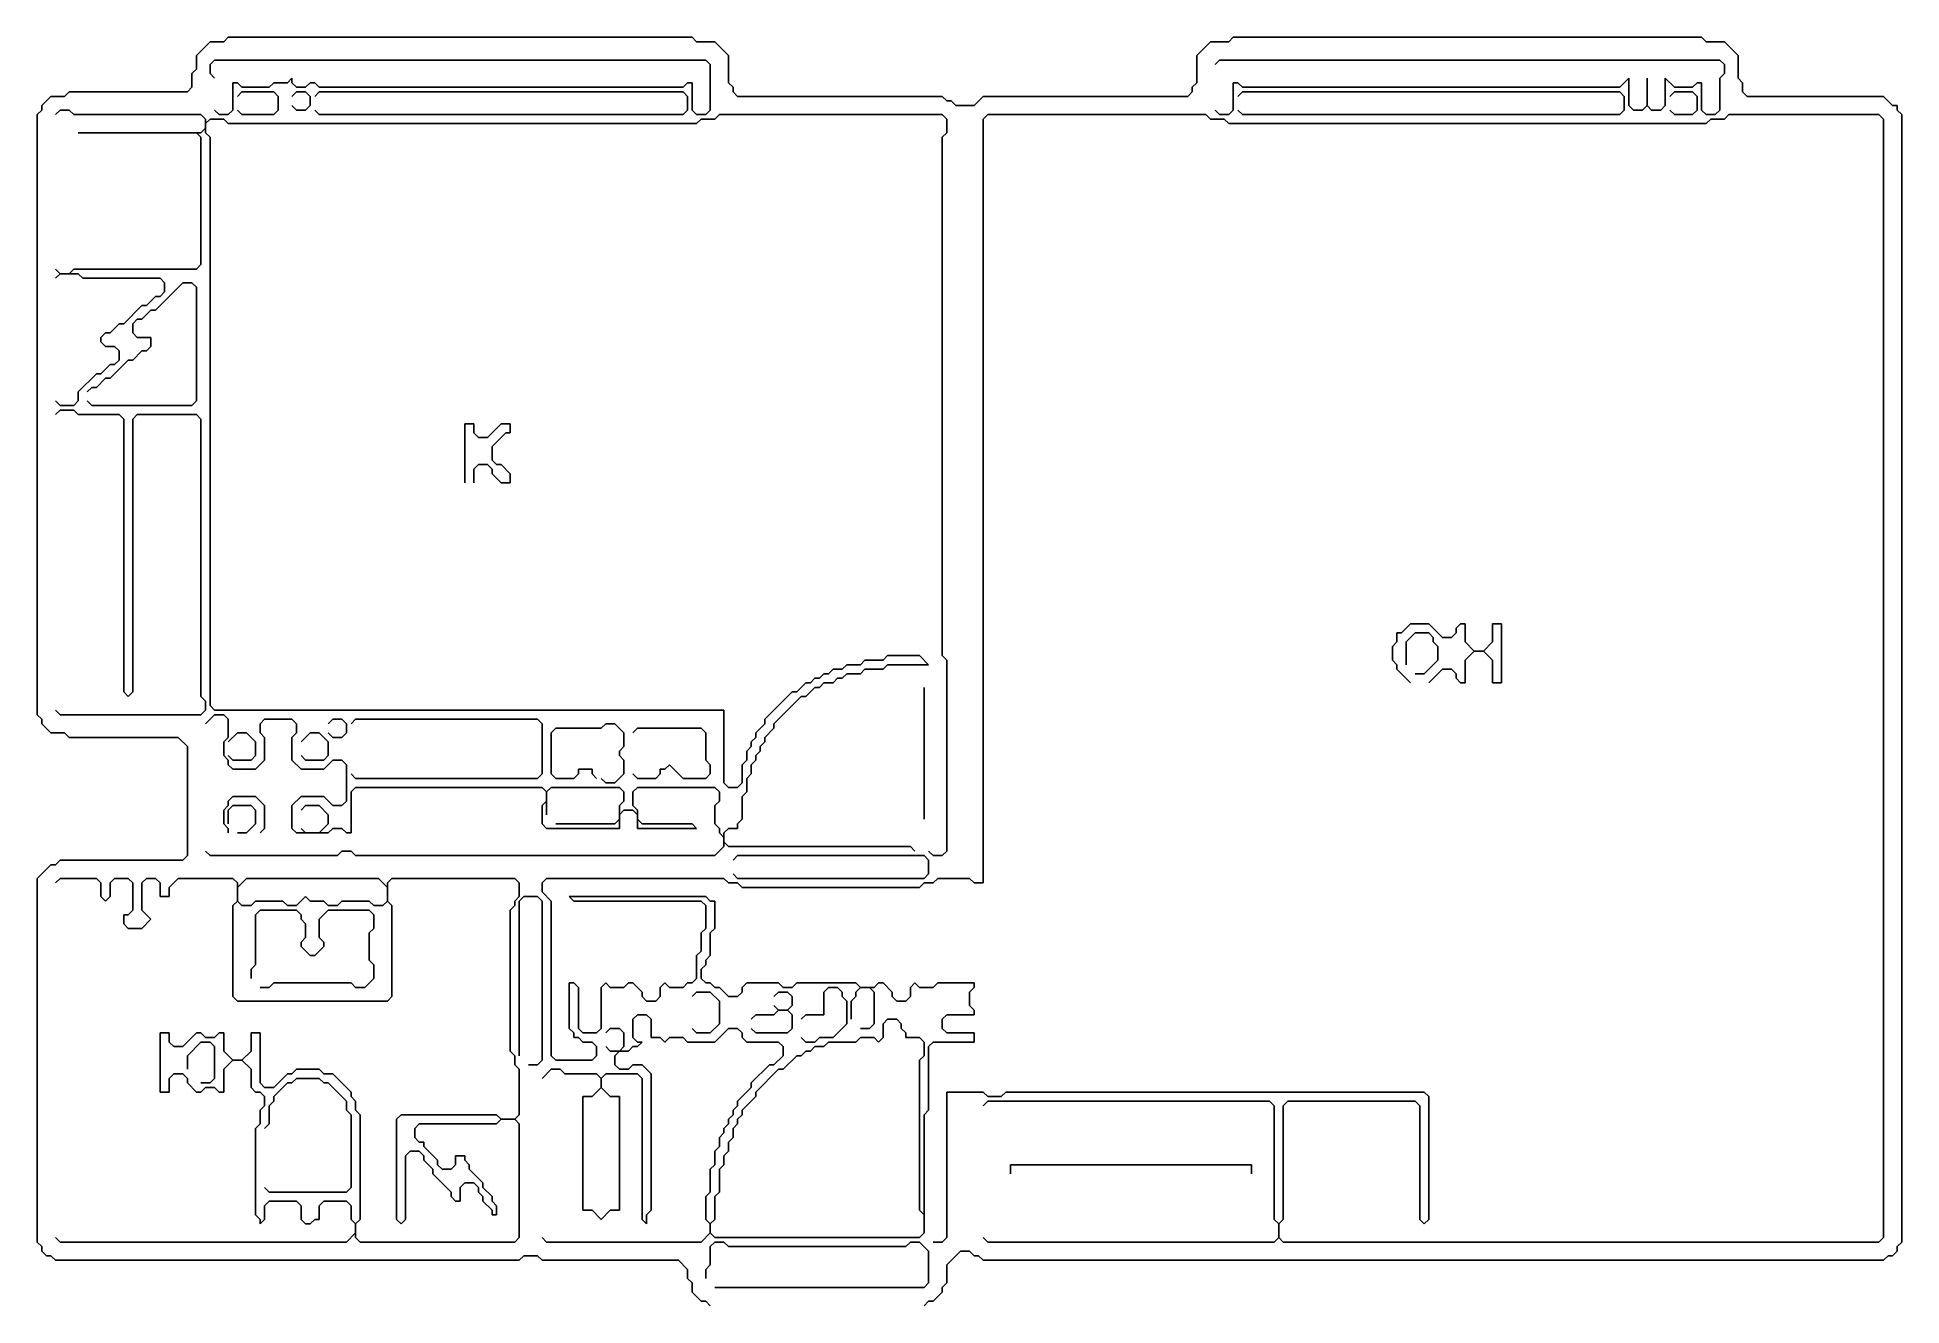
# Model space of a CAD drawing. Header units: metres. Extents: x 95 to 505, y 111 to 390.
import ezdxf

# ---------------------------------------------------------------- set-up
doc = ezdxf.new("R2010")
doc.units = ezdxf.units.M

msp = doc.modelspace()

# ---------------------------------------------------------------- linework, layer by layer
for p, q in [((136, 389), (137, 390)), ((137, 390), (239, 390)), ((239, 390), (240, 389)), ((357, 389), (358, 390)), ((358, 390), (461, 390)), ((461, 390), (462, 389)), ((130, 386), (133, 389)), ((130, 383), (130, 386)), ((133, 389), (136, 389)), ((240, 389), (244, 389)), ((244, 389), (247, 386)), ((247, 386), (247, 380)), ((350, 386), (353, 389)), ((350, 380), (350, 386)), ((353, 389), (357, 389)), ((462, 389), (466, 389)), ((466, 389), (469, 386)), ((469, 386), (469, 381)), ((129, 382), (130, 383)), ((129, 379), (129, 382)), ((134, 385), (133, 384)), ((133, 384), (133, 382)), ((133, 382), (134, 381)), ((242, 385), (134, 385)), ((243, 384), (242, 385)), ((243, 374), (243, 384)), ((355, 385), (354, 384)), ((465, 385), (355, 385)), ((466, 384), (465, 385)), ((465, 381), (466, 382)), ((466, 382), (466, 384)), ((101, 377), (102, 378)), ((102, 378), (128, 378)), ((128, 378), (129, 379)), ((138, 374), (138, 380)), ((138, 380), (139, 380)), ((139, 380), (140, 379)), ((140, 378), (139, 377)), ((140, 379), (146, 379)), ((147, 378), (140, 378)), ((146, 379), (147, 380)), ((147, 380), (150, 380)), ((148, 377), (147, 378)), ((150, 380), (151, 381)), ((151, 381), (151, 380)), ((151, 380), (152, 379)), ((152, 378), (151, 377)), ((152, 379), (154, 379)), ((154, 378), (152, 378)), ((154, 379), (155, 380)), ((155, 377), (154, 378)), ((155, 380), (156, 380)), ((156, 380), (157, 379)), ((157, 378), (156, 377)), ((157, 379), (237, 379)), ((237, 378), (157, 378)), ((237, 379), (238, 380)), ((238, 377), (237, 378)), ((238, 380), (239, 380)), ((239, 380), (239, 374)), ((247, 380), (248, 379)), ((248, 379), (248, 378)), ((248, 378), (249, 377)), ((348, 377), (349, 378)), ((349, 379), (350, 380)), ((349, 378), (349, 379)), ((358, 374), (358, 380)), ((358, 380), (359, 380)), ((359, 380), (360, 379)), ((360, 378), (359, 377)), ((360, 379), (443, 379)), ((443, 378), (360, 378)), ((443, 379), (445, 381)), ((444, 377), (443, 378)), ((445, 381), (445, 375)), ((449, 375), (449, 381)), ((449, 381), (449, 375)), ((453, 375), (453, 381)), ((453, 381), (455, 379)), ((455, 378), (454, 377)), ((455, 379), (459, 379)), ((459, 378), (455, 378)), ((459, 379), (460, 380)), ((460, 377), (459, 378)), ((460, 380), (461, 380)), ((461, 380), (461, 374)), ((465, 374), (465, 381)), ((469, 381), (470, 380)), ((470, 380), (470, 378)), ((470, 378), (471, 377)), ((95, 373), (96, 374)), ((96, 375), (98, 377)), ((96, 374), (96, 375)), ((98, 377), (101, 377)), ((100, 374), (99, 373)), ((102, 374), (100, 374)), ((103, 373), (102, 374)), ((134, 374), (135, 373)), ((137, 373), (138, 374)), ((139, 374), (140, 373)), ((147, 373), (148, 374)), ((148, 374), (148, 377)), ((151, 375), (152, 374)), ((152, 374), (154, 374)), ((154, 374), (155, 375)), ((155, 375), (155, 377)), ((156, 374), (157, 373)), ((237, 373), (238, 374)), ((238, 374), (238, 377)), ((239, 374), (240, 373)), ((242, 373), (243, 374)), ((249, 377), (294, 377)), ((294, 377), (295, 376)), ((295, 376), (296, 376)), ((296, 376), (297, 375)), ((297, 375), (301, 375)), ((301, 375), (303, 377)), ((303, 377), (348, 377)), ((354, 374), (355, 373)), ((357, 373), (358, 374)), ((359, 374), (360, 373)), ((443, 373), (444, 374)), ((444, 374), (444, 377)), ((445, 375), (446, 374)), ((446, 374), (448, 374)), ((448, 374), (449, 375)), ((449, 375), (450, 374)), ((450, 374), (452, 374)), ((452, 374), (453, 375)), ((454, 374), (455, 373)), ((459, 373), (460, 374)), ((460, 374), (460, 377)), ((461, 374), (462, 373)), ((464, 373), (465, 374)), ((471, 377), (501, 377)), ((501, 377), (503, 375)), ((503, 375), (504, 375)), ((504, 375), (504, 374)), ((504, 374), (505, 373)), ((95, 241), (95, 373)), ((131, 373), (103, 373)), ((130, 369), (104, 369)), ((104, 369), (131, 369)), ((131, 368), (130, 369)), ((132, 372), (131, 373)), ((131, 369), (132, 370)), ((132, 370), (132, 372)), ((133, 372), (132, 371)), ((132, 371), (132, 369)), ((132, 369), (133, 368)), ((136, 372), (133, 372)), ((135, 373), (137, 373)), ((137, 371), (136, 372)), ((240, 371), (137, 371)), ((140, 373), (147, 373)), ((157, 373), (237, 373)), ((240, 373), (242, 373)), ((241, 372), (240, 371)), ((244, 372), (241, 372)), ((245, 373), (244, 372)), ((294, 373), (245, 373)), ((295, 372), (294, 373)), ((294, 368), (295, 369)), ((295, 369), (295, 372)), ((304, 373), (303, 372)), ((303, 372), (303, 204)), ((352, 373), (304, 373)), ((353, 372), (352, 373)), ((356, 372), (353, 372)), ((355, 373), (357, 373)), ((357, 371), (356, 372)), ((462, 371), (357, 371)), ((360, 373), (443, 373)), ((455, 373), (459, 373)), ((462, 373), (464, 373)), ((463, 372), (462, 371)), ((466, 372), (463, 372)), ((467, 373), (466, 372)), ((500, 373), (467, 373)), ((501, 372), (500, 373)), ((501, 126), (501, 372)), ((505, 373), (505, 125)), ((131, 340), (131, 368)), ((133, 368), (133, 243)), ((294, 254), (294, 368)), ((99, 339), (100, 338)), ((100, 338), (99, 337)), ((100, 338), (102, 338)), ((104, 338), (100, 338)), ((102, 338), (103, 339)), ((103, 339), (130, 339)), ((105, 337), (104, 338)), ((122, 337), (105, 337)), ((123, 336), (122, 337)), ((130, 339), (131, 340)), ((119, 331), (121, 333)), ((127, 336), (121, 330)), ((121, 333), (122, 333)), ((122, 333), (123, 334)), ((123, 334), (123, 336)), ((129, 336), (127, 336)), ((130, 335), (129, 336)), ((130, 310), (130, 335)), ((114, 327), (118, 331)), ((117, 328), (116, 327)), ((118, 328), (117, 328)), ((118, 331), (119, 331)), ((120, 330), (118, 328)), ((121, 330), (120, 330)), ((109, 324), (110, 325)), ((109, 323), (109, 324)), ((110, 325), (111, 325)), ((111, 325), (113, 327)), ((113, 327), (114, 327)), ((116, 327), (116, 325)), ((116, 325), (117, 324)), ((117, 324), (120, 324)), ((120, 324), (120, 322)), ((110, 322), (109, 323)), ((112, 322), (110, 322)), ((113, 321), (112, 322)), ((113, 319), (113, 321)), ((118, 321), (116, 319)), ((119, 321), (118, 321)), ((120, 322), (119, 321)), ((104, 312), (108, 316)), ((108, 316), (109, 316)), ((109, 316), (111, 318)), ((115, 319), (111, 315)), ((111, 318), (112, 318)), ((112, 318), (113, 319)), ((116, 319), (115, 319)), ((104, 310), (104, 312)), ((107, 313), (106, 312)), ((108, 313), (107, 313)), ((110, 315), (108, 313)), ((111, 315), (110, 315)), ((99, 310), (100, 309)), ((100, 308), (99, 307)), ((100, 309), (103, 309)), ((103, 308), (100, 308)), ((103, 309), (104, 310)), ((104, 307), (103, 308)), ((106, 310), (107, 309)), ((107, 309), (129, 309)), ((129, 309), (130, 310)), ((113, 307), (104, 307)), ((114, 306), (113, 307)), ((114, 246), (114, 306)), ((117, 307), (116, 306)), ((116, 306), (116, 246)), ((130, 307), (117, 307)), ((131, 306), (130, 307)), ((131, 245), (131, 306)), ((189, 292), (189, 305)), ((189, 305), (191, 305)), ((191, 305), (191, 303)), ((194, 302), (197, 305)), ((197, 305), (199, 305)), ((199, 305), (199, 303)), ((191, 303), (192, 302)), ((192, 302), (194, 302)), ((198, 303), (195, 300)), ((195, 300), (195, 297)), ((199, 303), (198, 303)), ((192, 296), (191, 295)), ((194, 296), (192, 296)), ((195, 295), (194, 296)), ((195, 297), (196, 296)), ((196, 296), (197, 296)), ((197, 296), (199, 294)), ((191, 295), (191, 292)), ((195, 294), (195, 295)), ((197, 292), (195, 294)), ((199, 292), (197, 292)), ((199, 294), (199, 292)), ((394, 257), (394, 259)), ((394, 259), (395, 259)), ((395, 259), (397, 261)), ((398, 259), (396, 257)), ((397, 261), (401, 261)), ((401, 259), (398, 259)), ((401, 261), (404, 258)), ((402, 258), (401, 259)), ((406, 258), (407, 259)), ((407, 260), (408, 261)), ((407, 259), (407, 260)), ((408, 261), (409, 261)), ((409, 261), (409, 257)), ((415, 257), (415, 261)), ((415, 261), (417, 261)), ((417, 261), (417, 248)), ((393, 256), (394, 257)), ((393, 253), (393, 256)), ((396, 257), (396, 252)), ((402, 257), (402, 258)), ((403, 256), (402, 257)), ((403, 253), (403, 256)), ((404, 258), (406, 258)), ((409, 257), (411, 255)), ((411, 255), (409, 253)), ((411, 255), (413, 255)), ((413, 255), (411, 255)), ((413, 255), (415, 257)), ((415, 253), (413, 255)), ((269, 250), (270, 251)), ((270, 251), (272, 251)), ((272, 251), (273, 252)), ((273, 252), (276, 252)), ((276, 252), (277, 253)), ((277, 251), (276, 250)), ((277, 253), (281, 253)), ((281, 251), (277, 251)), ((281, 253), (282, 254)), ((282, 252), (281, 251)), ((282, 254), (289, 254)), ((291, 252), (282, 252)), ((289, 254), (291, 252)), ((295, 253), (294, 254)), ((295, 211), (295, 253)), ((394, 252), (393, 253)), ((394, 251), (394, 252)), ((397, 248), (394, 251)), ((400, 250), (403, 253)), ((404, 251), (401, 248)), ((406, 251), (404, 251)), ((407, 250), (406, 251)), ((409, 253), (409, 248)), ((415, 248), (415, 253)), ((115, 245), (114, 246)), ((116, 246), (115, 245)), ((255, 240), (261, 246)), ((261, 246), (262, 246)), ((262, 246), (264, 248)), ((264, 248), (265, 248)), ((266, 247), (264, 245)), ((265, 248), (266, 249)), ((266, 249), (267, 249)), ((267, 247), (266, 247)), ((267, 249), (268, 250)), ((268, 248), (267, 247)), ((268, 250), (269, 250)), ((270, 248), (268, 248)), ((271, 249), (270, 248)), ((272, 249), (271, 249)), ((273, 250), (272, 249)), ((276, 250), (273, 250)), ((290, 218), (290, 247)), ((398, 250), (400, 250)), ((407, 249), (407, 250)), ((408, 248), (407, 249)), ((409, 248), (408, 248)), ((417, 248), (415, 248)), ((99, 242), (100, 241)), ((132, 244), (131, 245)), ((131, 241), (132, 242)), ((132, 242), (132, 244)), ((133, 243), (134, 242)), ((134, 242), (246, 242)), ((246, 242), (246, 226)), ((263, 245), (257, 239)), ((264, 245), (263, 245)), ((96, 240), (95, 241)), ((96, 239), (96, 240)), ((98, 237), (96, 239)), ((100, 241), (131, 241)), ((134, 241), (132, 239)), ((136, 241), (134, 241)), ((137, 240), (136, 241)), ((137, 236), (137, 240)), ((145, 240), (144, 239)), ((144, 239), (144, 237)), ((151, 240), (145, 240)), ((152, 239), (151, 240)), ((152, 237), (152, 239)), ((160, 240), (159, 239)), ((162, 240), (160, 240)), ((163, 239), (162, 240)), ((163, 237), (163, 239)), ((165, 240), (164, 239)), ((205, 240), (165, 240)), ((206, 239), (205, 240)), ((206, 228), (206, 239)), ((209, 238), (208, 237)), ((219, 238), (209, 238)), ((220, 239), (219, 238)), ((222, 239), (220, 239)), ((224, 237), (222, 239)), ((227, 238), (226, 237)), ((241, 238), (227, 238)), ((242, 237), (241, 238)), ((253, 237), (255, 239)), ((255, 239), (255, 240)), ((257, 238), (255, 236)), ((257, 239), (257, 238)), ((101, 237), (98, 237)), ((102, 236), (101, 237)), ((126, 236), (102, 236)), ((128, 234), (126, 236)), ((128, 210), (128, 234)), ((136, 235), (137, 236)), ((136, 232), (136, 235)), ((139, 237), (137, 235)), ((141, 237), (139, 237)), ((143, 235), (141, 237)), ((143, 232), (143, 235)), ((144, 237), (145, 236)), ((145, 236), (145, 231)), ((151, 236), (152, 237)), ((151, 231), (151, 236)), ((155, 237), (153, 235)), ((157, 237), (155, 237)), ((159, 235), (157, 237)), ((159, 237), (160, 236)), ((159, 232), (159, 235)), ((160, 236), (162, 236)), ((162, 236), (163, 237)), ((208, 237), (208, 228)), ((223, 233), (224, 234)), ((224, 234), (224, 237)), ((242, 231), (242, 237)), ((251, 233), (252, 234)), ((252, 235), (253, 236)), ((252, 234), (252, 235)), ((253, 236), (253, 237)), ((255, 235), (254, 234)), ((254, 234), (254, 233)), ((255, 236), (255, 235)), ((137, 231), (136, 232)), ((137, 232), (138, 231)), ((137, 230), (137, 231)), ((138, 229), (137, 230)), ((138, 231), (142, 231)), ((142, 231), (143, 232)), ((145, 231), (143, 229)), ((153, 229), (151, 231)), ((153, 232), (154, 231)), ((154, 231), (158, 231)), ((158, 231), (159, 232)), ((160, 231), (158, 229)), ((162, 231), (160, 231)), ((163, 230), (162, 231)), ((163, 222), (163, 230)), ((223, 232), (223, 233)), ((224, 231), (223, 232)), ((224, 228), (224, 231)), ((233, 229), (234, 230)), ((234, 230), (237, 227)), ((243, 230), (242, 231)), ((243, 228), (243, 230)), ((250, 230), (251, 231)), ((250, 226), (250, 230)), ((251, 231), (251, 233)), ((253, 231), (252, 230)), ((252, 230), (252, 228)), ((254, 233), (253, 232)), ((253, 232), (253, 231)), ((143, 229), (138, 229)), ((158, 229), (153, 229)), ((164, 228), (165, 227)), ((165, 227), (205, 227)), ((205, 227), (206, 228)), ((208, 228), (209, 227)), ((209, 227), (213, 227)), ((213, 227), (214, 228)), ((214, 228), (214, 229)), ((214, 229), (217, 229)), ((217, 229), (217, 228)), ((217, 228), (218, 227)), ((219, 227), (220, 226)), ((220, 226), (222, 226)), ((222, 226), (224, 228)), ((226, 228), (227, 227)), ((227, 227), (231, 227)), ((231, 227), (232, 228)), ((232, 228), (232, 229)), ((232, 229), (233, 229)), ((237, 227), (242, 227)), ((242, 227), (243, 228)), ((246, 226), (247, 225)), ((249, 225), (250, 226)), ((252, 228), (251, 227)), ((251, 227), (251, 224)), ((137, 222), (138, 223)), ((137, 221), (137, 222)), ((138, 223), (143, 223)), ((143, 223), (145, 221)), ((151, 221), (153, 223)), ((153, 223), (158, 223)), ((158, 223), (160, 221)), ((162, 221), (163, 222)), ((165, 225), (164, 224)), ((164, 224), (164, 215)), ((206, 225), (165, 225)), ((207, 224), (206, 225)), ((206, 221), (207, 222)), ((208, 225), (207, 224)), ((207, 224), (207, 219)), ((207, 222), (207, 224)), ((223, 225), (208, 225)), ((224, 224), (223, 225)), ((223, 221), (224, 222)), ((224, 222), (224, 224)), ((227, 225), (226, 224)), ((226, 224), (226, 221)), ((244, 225), (227, 225)), ((245, 224), (244, 225)), ((244, 221), (245, 222)), ((245, 222), (245, 224)), ((247, 225), (249, 225)), ((251, 224), (250, 223)), ((250, 223), (250, 218)), ((136, 220), (137, 221)), ((136, 217), (136, 220)), ((138, 221), (137, 220)), ((137, 220), (137, 217)), ((142, 221), (138, 221)), ((143, 220), (142, 221)), ((143, 217), (143, 220)), ((145, 221), (145, 216)), ((151, 216), (151, 221)), ((154, 221), (153, 220)), ((157, 221), (154, 221)), ((159, 219), (157, 221)), ((159, 217), (159, 219)), ((160, 221), (162, 221)), ((206, 217), (206, 221)), ((222, 217), (223, 218)), ((223, 218), (223, 221)), ((224, 220), (223, 219)), ((223, 219), (223, 216)), ((226, 220), (224, 220)), ((226, 221), (227, 220)), ((227, 219), (226, 220)), ((227, 220), (227, 218)), ((227, 216), (227, 219)), ((227, 218), (228, 217)), ((244, 217), (244, 221)), ((250, 218), (249, 217)), ((137, 216), (136, 217)), ((137, 215), (137, 216)), ((139, 215), (141, 215)), ((141, 215), (143, 217)), ((145, 216), (144, 215)), ((152, 215), (151, 216)), ((159, 215), (152, 215)), ((153, 216), (154, 215)), ((154, 215), (157, 215)), ((157, 215), (159, 217)), ((160, 216), (159, 215)), ((162, 216), (160, 216)), ((163, 215), (162, 216)), ((164, 215), (163, 215)), ((207, 216), (206, 217)), ((223, 216), (207, 216)), ((209, 217), (222, 217)), ((240, 216), (227, 216)), ((228, 217), (239, 217)), ((239, 217), (240, 216)), ((245, 216), (244, 217)), ((245, 215), (245, 216)), ((246, 214), (245, 215)), ((247, 216), (246, 215)), ((246, 215), (246, 213)), ((246, 212), (246, 214)), ((249, 216), (247, 216)), ((249, 217), (249, 216)), ((127, 209), (128, 210)), ((132, 211), (133, 210)), ((133, 210), (161, 210)), ((161, 210), (162, 211)), ((162, 211), (164, 211)), ((164, 211), (165, 210)), ((165, 210), (244, 210)), ((244, 210), (246, 212)), ((246, 213), (247, 212)), ((247, 212), (287, 212)), ((249, 210), (248, 209)), ((290, 210), (249, 210)), ((287, 212), (288, 211)), ((291, 209), (290, 210)), ((291, 211), (292, 210)), ((292, 210), (294, 210)), ((294, 210), (295, 211)), ((95, 205), (98, 208)), ((95, 125), (95, 205)), ((98, 208), (99, 208)), ((99, 208), (100, 209)), ((100, 205), (99, 204)), ((100, 209), (127, 209)), ((108, 205), (100, 205)), ((109, 204), (108, 205)), ((112, 205), (111, 204)), ((115, 205), (112, 205)), ((116, 204), (115, 205)), ((119, 205), (118, 204)), ((121, 205), (119, 205)), ((122, 204), (121, 205)), ((126, 205), (124, 203)), ((138, 205), (126, 205)), ((139, 204), (138, 205)), ((141, 205), (139, 203)), ((170, 205), (141, 205)), ((172, 203), (170, 205)), ((173, 205), (172, 204)), ((200, 205), (173, 205)), ((201, 204), (200, 205)), ((207, 205), (206, 204)), ((246, 205), (207, 205)), ((247, 204), (246, 205)), ((248, 206), (249, 205)), ((249, 205), (290, 205)), ((290, 205), (291, 206)), ((291, 206), (291, 209)), ((293, 205), (292, 204)), ((300, 205), (293, 205)), ((301, 204), (300, 205)), ((109, 201), (109, 204)), ((110, 200), (109, 201)), ((111, 201), (110, 200)), ((111, 204), (111, 201)), ((116, 198), (116, 204)), ((118, 204), (118, 198)), ((122, 201), (122, 204)), ((124, 201), (122, 201)), ((124, 203), (124, 201)), ((139, 200), (139, 204)), ((152, 199), (154, 201)), ((154, 201), (155, 200)), ((172, 204), (172, 200)), ((172, 200), (172, 203)), ((200, 200), (201, 201)), ((201, 201), (201, 204)), ((202, 201), (201, 200)), ((205, 201), (202, 201)), ((206, 200), (205, 201)), ((206, 204), (206, 202)), ((206, 202), (208, 200)), ((213, 200), (212, 201)), ((212, 201), (242, 201)), ((242, 201), (243, 200)), ((249, 204), (247, 204)), ((250, 203), (249, 204)), ((289, 203), (250, 203)), ((290, 204), (289, 203)), ((292, 204), (290, 204)), ((303, 204), (301, 204)), ((114, 195), (114, 197)), ((114, 197), (115, 197)), ((115, 197), (116, 198)), ((118, 198), (120, 196)), ((138, 199), (139, 200)), ((138, 179), (138, 199)), ((139, 200), (140, 199)), ((140, 199), (142, 199)), ((142, 199), (143, 200)), ((143, 200), (149, 200)), ((144, 198), (143, 197)), ((143, 197), (143, 186)), ((152, 198), (144, 198)), ((149, 200), (150, 199)), ((150, 199), (152, 199)), ((153, 197), (152, 198)), ((153, 196), (153, 197)), ((155, 200), (158, 200)), ((159, 198), (157, 196)), ((158, 200), (159, 199)), ((159, 199), (161, 199)), ((168, 198), (159, 198)), ((161, 199), (162, 200)), ((162, 200), (168, 200)), ((168, 200), (169, 199)), ((169, 197), (168, 198)), ((169, 199), (171, 199)), ((169, 194), (169, 197)), ((171, 199), (172, 200)), ((172, 200), (173, 199)), ((173, 199), (173, 179)), ((199, 198), (200, 199)), ((199, 167), (199, 198)), ((200, 199), (200, 200)), ((201, 200), (201, 166)), ((206, 165), (206, 200)), ((208, 200), (208, 166)), ((241, 200), (213, 200)), ((242, 199), (241, 200)), ((242, 194), (242, 199)), ((243, 200), (244, 200)), ((244, 200), (244, 194)), ((115, 194), (114, 195)), ((118, 194), (115, 194)), ((120, 196), (118, 194)), ((154, 195), (153, 196)), ((154, 192), (154, 195)), ((157, 196), (157, 192)), ((168, 193), (169, 194)), ((168, 187), (168, 193)), ((241, 193), (242, 194)), ((241, 189), (241, 193)), ((244, 194), (243, 193)), ((243, 193), (243, 188)), ((153, 191), (154, 192)), ((153, 190), (153, 191)), ((155, 188), (153, 190)), ((158, 190), (156, 188)), ((157, 192), (158, 191)), ((158, 191), (158, 190)), ((240, 188), (241, 189)), ((143, 186), (142, 185)), ((142, 185), (142, 183)), ((156, 188), (155, 188)), ((169, 186), (168, 187)), ((169, 183), (169, 186)), ((240, 183), (240, 188)), ((242, 186), (241, 185)), ((241, 185), (241, 183)), ((243, 188), (242, 187)), ((242, 187), (242, 186)), ((144, 181), (146, 181)), ((146, 181), (147, 182)), ((147, 182), (164, 182)), ((164, 182), (165, 181)), ((165, 181), (167, 181)), ((167, 181), (169, 183)), ((212, 172), (212, 182)), ((212, 182), (213, 182)), ((213, 182), (214, 181)), ((214, 181), (214, 172)), ((219, 181), (220, 182)), ((219, 172), (219, 181)), ((220, 182), (221, 181)), ((221, 181), (224, 181)), ((224, 181), (225, 182)), ((225, 182), (226, 182)), ((226, 182), (228, 180)), ((232, 181), (233, 182)), ((232, 179), (232, 181)), ((233, 182), (234, 181)), ((234, 181), (237, 181)), ((237, 181), (238, 182)), ((238, 182), (239, 182)), ((239, 182), (240, 183)), ((241, 183), (242, 182)), ((242, 182), (243, 182)), ((243, 182), (244, 181)), ((244, 181), (245, 181)), ((245, 181), (247, 179)), ((250, 181), (251, 182)), ((250, 180), (250, 181)), ((251, 182), (258, 182)), ((258, 182), (259, 181)), ((259, 181), (261, 181)), ((261, 181), (262, 182)), ((262, 182), (275, 182)), ((269, 181), (268, 180)), ((271, 181), (269, 181)), ((272, 180), (271, 181)), ((275, 182), (276, 181)), ((276, 181), (275, 180)), ((278, 181), (276, 181)), ((276, 181), (279, 181)), ((279, 180), (278, 181)), ((279, 181), (280, 182)), ((280, 182), (281, 182)), ((281, 182), (283, 180)), ((287, 181), (288, 182)), ((287, 179), (287, 181)), ((288, 182), (289, 181)), ((289, 181), (292, 181)), ((292, 181), (293, 182)), ((293, 182), (301, 182)), ((301, 181), (300, 180)), ((301, 182), (301, 181)), ((139, 178), (138, 179)), ((172, 178), (139, 178)), ((173, 179), (172, 178)), ((228, 180), (228, 179)), ((228, 179), (229, 178)), ((229, 178), (231, 178)), ((231, 178), (232, 179)), ((240, 180), (239, 179)), ((243, 180), (240, 180)), ((245, 178), (243, 180)), ((245, 173), (245, 178)), ((247, 179), (249, 179)), ((249, 179), (250, 180)), ((258, 180), (257, 179)), ((257, 177), (258, 176)), ((260, 180), (258, 180)), ((261, 179), (260, 180)), ((260, 176), (261, 177)), ((261, 177), (261, 179)), ((268, 180), (268, 175)), ((272, 179), (272, 180)), ((273, 178), (272, 179)), ((273, 173), (273, 178)), ((275, 179), (274, 178)), ((274, 178), (274, 174)), ((275, 180), (275, 179)), ((279, 173), (279, 180)), ((283, 180), (283, 179)), ((283, 179), (284, 178)), ((284, 178), (286, 178)), ((286, 178), (287, 179)), ((300, 180), (300, 177)), ((300, 177), (301, 176)), ((227, 175), (226, 174)), ((226, 174), (226, 170)), ((229, 175), (227, 175)), ((230, 174), (229, 175)), ((230, 170), (230, 174)), ((243, 171), (245, 173)), ((253, 175), (252, 174)), ((257, 175), (253, 175)), ((258, 176), (257, 175)), ((258, 176), (260, 176)), ((260, 176), (258, 176)), ((261, 175), (260, 176)), ((261, 172), (261, 175)), ((264, 175), (263, 174)), ((268, 175), (264, 175)), ((270, 170), (273, 173)), ((278, 172), (279, 173)), ((282, 174), (281, 173)), ((281, 173), (281, 170)), ((284, 174), (282, 174)), ((285, 173), (284, 174)), ((285, 172), (285, 173)), ((295, 175), (294, 174)), ((294, 174), (294, 172)), ((301, 175), (295, 175)), ((301, 176), (301, 175)), ((122, 158), (122, 171)), ((122, 171), (124, 171)), ((124, 171), (124, 169)), ((124, 169), (125, 168)), ((127, 168), (130, 171)), ((131, 169), (128, 166)), ((130, 171), (131, 171)), ((131, 171), (132, 170)), ((133, 169), (131, 169)), ((132, 170), (134, 170)), ((134, 168), (133, 169)), ((134, 170), (135, 171)), ((135, 171), (136, 171)), ((136, 171), (136, 167)), ((142, 167), (142, 171)), ((142, 171), (144, 171)), ((144, 171), (144, 160)), ((213, 171), (212, 172)), ((213, 170), (213, 171)), ((214, 170), (213, 170)), ((214, 172), (215, 171)), ((215, 169), (214, 170)), ((215, 171), (218, 171)), ((217, 169), (215, 169)), ((218, 168), (217, 169)), ((218, 171), (219, 172)), ((221, 172), (220, 171)), ((223, 172), (221, 172)), ((224, 171), (223, 172)), ((224, 168), (224, 171)), ((226, 170), (227, 169)), ((227, 169), (228, 169)), ((228, 169), (227, 168)), ((232, 170), (230, 170)), ((233, 169), (232, 170)), ((234, 170), (233, 169)), ((237, 170), (234, 170)), ((238, 169), (237, 170)), ((244, 169), (238, 169)), ((239, 172), (240, 171)), ((240, 171), (243, 171)), ((247, 172), (244, 169)), ((249, 172), (247, 172)), ((250, 171), (249, 172)), ((250, 170), (250, 171)), ((251, 169), (250, 170)), ((258, 169), (251, 169)), ((252, 172), (253, 171)), ((253, 171), (260, 171)), ((259, 168), (258, 169)), ((260, 171), (261, 172)), ((263, 170), (264, 169)), ((264, 169), (266, 169)), ((266, 169), (267, 170)), ((267, 170), (270, 170)), ((269, 169), (268, 168)), ((275, 169), (269, 169)), ((276, 170), (275, 169)), ((276, 172), (278, 172)), ((279, 170), (276, 170)), ((280, 169), (279, 170)), ((281, 170), (280, 169)), ((286, 171), (285, 172)), ((286, 170), (286, 171)), ((289, 170), (286, 170)), ((290, 169), (289, 170)), ((290, 166), (290, 169)), ((292, 169), (291, 168)), ((301, 169), (292, 169)), ((294, 172), (295, 171)), ((295, 171), (301, 171)), ((301, 171), (301, 169)), ((125, 168), (127, 168)), ((128, 166), (128, 163)), ((134, 161), (134, 168)), ((136, 167), (138, 165)), ((138, 165), (136, 163)), ((140, 165), (138, 165)), ((138, 165), (140, 165)), ((140, 165), (142, 167)), ((142, 163), (140, 165)), ((200, 166), (199, 167)), ((200, 164), (200, 166)), ((201, 163), (200, 164)), ((203, 164), (205, 164)), ((205, 164), (206, 165)), ((208, 166), (209, 165)), ((209, 165), (217, 165)), ((217, 165), (218, 166)), ((218, 166), (218, 168)), ((220, 168), (221, 167)), ((221, 167), (223, 167)), ((223, 167), (222, 166)), ((222, 166), (222, 164)), ((222, 164), (223, 163)), ((223, 167), (224, 168)), ((225, 167), (223, 167)), ((226, 168), (225, 167)), ((225, 163), (226, 164)), ((227, 168), (226, 168)), ((226, 164), (228, 164)), ((228, 164), (230, 162)), ((252, 160), (256, 164)), ((256, 164), (257, 164)), ((257, 164), (259, 166)), ((259, 166), (259, 168)), ((262, 166), (259, 163)), ((263, 166), (262, 166)), ((264, 167), (263, 166)), ((265, 167), (264, 167)), ((266, 168), (265, 167)), ((268, 168), (266, 168)), ((289, 165), (290, 166)), ((289, 132), (289, 165)), ((291, 168), (291, 154)), ((125, 162), (124, 161)), ((124, 161), (124, 158)), ((127, 162), (125, 162)), ((128, 161), (127, 162)), ((128, 160), (128, 161)), ((130, 158), (128, 160)), ((131, 160), (133, 160)), ((133, 160), (134, 161)), ((136, 163), (136, 158)), ((142, 159), (142, 163)), ((144, 160), (145, 159)), ((147, 159), (150, 162)), ((150, 160), (147, 157)), ((150, 162), (151, 162)), ((151, 160), (150, 160)), ((151, 162), (152, 163)), ((152, 161), (151, 160)), ((152, 163), (157, 163)), ((157, 161), (152, 161)), ((157, 163), (158, 162)), ((158, 160), (157, 161)), ((158, 162), (160, 162)), ((159, 160), (158, 160)), ((163, 156), (159, 160)), ((160, 162), (164, 158)), ((201, 153), (201, 163)), ((208, 163), (206, 161)), ((210, 163), (208, 163)), ((211, 162), (210, 163)), ((218, 162), (211, 162)), ((219, 161), (218, 162)), ((220, 162), (219, 161)), ((219, 161), (219, 159)), ((219, 159), (219, 161)), ((227, 162), (220, 162)), ((223, 163), (225, 163)), ((228, 161), (227, 162)), ((228, 130), (228, 161)), ((230, 162), (230, 132)), ((252, 159), (252, 160)), ((258, 163), (253, 158)), ((259, 163), (258, 163)), ((124, 158), (122, 158)), ((131, 158), (130, 158)), ((132, 159), (131, 158)), ((134, 159), (132, 159)), ((135, 158), (134, 159)), ((136, 158), (135, 158)), ((143, 158), (142, 159)), ((144, 158), (143, 158)), ((145, 157), (144, 158)), ((145, 159), (147, 159)), ((145, 155), (145, 157)), ((147, 156), (146, 155)), ((147, 157), (147, 156)), ((163, 154), (163, 156)), ((164, 158), (164, 157)), ((164, 157), (165, 156)), ((165, 156), (165, 154)), ((215, 132), (215, 157)), ((215, 157), (217, 157)), ((217, 157), (219, 159)), ((219, 159), (221, 157)), ((221, 157), (223, 157)), ((223, 157), (223, 132)), ((249, 156), (252, 159)), ((249, 155), (249, 156)), ((253, 157), (250, 154)), ((253, 158), (253, 157)), ((295, 126), (295, 158)), ((295, 158), (303, 158)), ((303, 158), (304, 157)), ((304, 156), (303, 155)), ((304, 157), (307, 157)), ((366, 156), (304, 156)), ((307, 157), (308, 158)), ((308, 158), (400, 158)), ((367, 155), (366, 156)), ((370, 156), (369, 155)), ((398, 156), (370, 156)), ((399, 155), (398, 156)), ((400, 158), (401, 157)), ((401, 157), (401, 130)), ((144, 154), (145, 155)), ((144, 151), (144, 154)), ((146, 155), (146, 151)), ((164, 153), (163, 154)), ((164, 137), (164, 153)), ((165, 154), (166, 153)), ((166, 153), (166, 130)), ((174, 152), (175, 153)), ((174, 130), (174, 152)), ((175, 153), (196, 153)), ((196, 153), (197, 152)), ((197, 152), (196, 151)), ((200, 152), (197, 152)), ((197, 152), (200, 152)), ((200, 152), (201, 153)), ((201, 151), (200, 152)), ((247, 152), (248, 153)), ((247, 151), (247, 152)), ((248, 154), (249, 155)), ((248, 153), (248, 154)), ((250, 153), (249, 152)), ((249, 152), (249, 151)), ((250, 154), (250, 153)), ((291, 154), (290, 153)), ((290, 153), (290, 127)), ((367, 130), (367, 155)), ((369, 155), (369, 130)), ((399, 130), (399, 155)), ((143, 150), (144, 151)), ((143, 131), (143, 150)), ((146, 151), (145, 150)), ((179, 151), (178, 150)), ((178, 150), (178, 148)), ((178, 148), (179, 147)), ((196, 151), (179, 151)), ((201, 126), (201, 151)), ((245, 148), (246, 149)), ((245, 146), (245, 148)), ((246, 150), (247, 151)), ((246, 149), (246, 150)), ((248, 148), (247, 147)), ((249, 151), (248, 150)), ((248, 150), (248, 148)), ((177, 145), (176, 144)), ((176, 144), (176, 130)), ((179, 145), (177, 145)), ((179, 147), (180, 147)), ((180, 144), (179, 145)), ((180, 147), (180, 146)), ((180, 146), (183, 143)), ((180, 143), (180, 144)), ((187, 142), (187, 144)), ((187, 144), (189, 144)), ((189, 144), (189, 143)), ((244, 145), (245, 146)), ((244, 142), (244, 145)), ((247, 145), (246, 144)), ((246, 144), (246, 142)), ((247, 147), (247, 145)), ((182, 141), (180, 143)), ((182, 140), (182, 141)), ((186, 136), (182, 140)), ((183, 143), (183, 142)), ((183, 142), (184, 141)), ((184, 141), (186, 141)), ((186, 141), (187, 142)), ((189, 143), (190, 142)), ((190, 142), (190, 141)), ((190, 141), (193, 138)), ((243, 141), (244, 142)), ((243, 136), (243, 141)), ((246, 142), (245, 141)), ((245, 141), (245, 136)), ((309, 140), (309, 142)), ((309, 142), (362, 142)), ((362, 142), (362, 140)), ((145, 137), (146, 136)), ((146, 136), (163, 136)), ((163, 136), (164, 137)), ((186, 135), (186, 136)), ((189, 138), (188, 137)), ((188, 137), (188, 134)), ((191, 138), (189, 138)), ((192, 137), (191, 138)), ((192, 136), (192, 137)), ((193, 135), (192, 136)), ((193, 138), (193, 137)), ((193, 137), (195, 135)), ((242, 135), (243, 136)), ((245, 136), (244, 135)), ((146, 134), (145, 133)), ((145, 133), (145, 130)), ((152, 134), (146, 134)), ((153, 133), (152, 134)), ((153, 130), (153, 133)), ((158, 134), (157, 133)), ((157, 133), (157, 130)), ((163, 134), (158, 134)), ((164, 133), (163, 134)), ((164, 130), (164, 133)), ((187, 134), (186, 135)), ((188, 134), (187, 134)), ((193, 134), (193, 135)), ((195, 132), (193, 134)), ((195, 135), (195, 134)), ((195, 134), (196, 133)), ((195, 131), (195, 132)), ((196, 133), (196, 131)), ((217, 132), (215, 132)), ((219, 130), (217, 132)), ((221, 132), (219, 130)), ((223, 132), (221, 132)), ((230, 132), (229, 131)), ((242, 130), (242, 135)), ((244, 135), (244, 130)), ((290, 131), (289, 132)), ((144, 130), (143, 131)), ((145, 130), (144, 129)), ((144, 129), (144, 130)), ((154, 129), (153, 130)), ((155, 129), (154, 129)), ((156, 130), (155, 129)), ((157, 130), (156, 130)), ((165, 129), (164, 130)), ((166, 130), (165, 129)), ((165, 127), (165, 129)), ((165, 129), (165, 126)), ((175, 129), (174, 130)), ((176, 130), (175, 129)), ((196, 131), (195, 131)), ((229, 129), (228, 130)), ((229, 131), (229, 129)), ((243, 129), (242, 130)), ((244, 130), (243, 129)), ((243, 127), (243, 129)), ((290, 127), (290, 131)), ((368, 129), (367, 130)), ((369, 130), (368, 129)), ((368, 126), (368, 129)), ((368, 129), (368, 126)), ((400, 129), (399, 130)), ((401, 130), (400, 129)), ((96, 124), (95, 125)), ((96, 123), (96, 124)), ((97, 122), (96, 123)), ((99, 126), (100, 125)), ((100, 125), (163, 125)), ((163, 125), (165, 127)), ((165, 126), (166, 125)), ((166, 125), (200, 125)), ((200, 125), (201, 126)), ((206, 126), (207, 125)), ((207, 125), (241, 125)), ((241, 125), (243, 127)), ((243, 127), (244, 126)), ((244, 125), (243, 124)), ((243, 124), (243, 120)), ((244, 126), (289, 126)), ((246, 125), (244, 125)), ((247, 124), (246, 125)), ((286, 124), (247, 124)), ((287, 125), (286, 124)), ((289, 125), (287, 125)), ((289, 126), (290, 127)), ((291, 123), (289, 125)), ((291, 116), (291, 123)), ((292, 125), (294, 125)), ((294, 125), (295, 126)), ((298, 123), (295, 120)), ((300, 123), (298, 123)), ((301, 122), (300, 123)), ((303, 126), (304, 125)), ((304, 125), (367, 125)), ((367, 125), (368, 126)), ((368, 126), (369, 125)), ((369, 125), (500, 125)), ((500, 125), (501, 126)), ((504, 123), (503, 122)), ((505, 125), (504, 124)), ((504, 124), (504, 123)), ((98, 122), (97, 122)), ((99, 121), (98, 122)), ((201, 121), (99, 121)), ((202, 122), (201, 121)), ((205, 122), (202, 122)), ((206, 121), (205, 122)), ((236, 121), (206, 121)), ((238, 119), (236, 121)), ((238, 117), (238, 119)), ((243, 120), (242, 119)), ((242, 119), (242, 117)), ((295, 120), (295, 116)), ((302, 122), (301, 122)), ((303, 121), (302, 122)), ((501, 121), (303, 121)), ((502, 122), (501, 121)), ((503, 122), (502, 122)), ((239, 116), (238, 117)), ((239, 114), (239, 116)), ((244, 115), (290, 115)), ((290, 115), (291, 116)), ((295, 116), (294, 115)), ((294, 115), (294, 114)), ((241, 112), (239, 114)), ((242, 112), (241, 112)), ((243, 111), (242, 112)), ((291, 112), (290, 111)), ((292, 112), (291, 112)), ((294, 114), (292, 112))]:
    msp.add_line(p, q)

doc.saveas('drawing.dxf')
